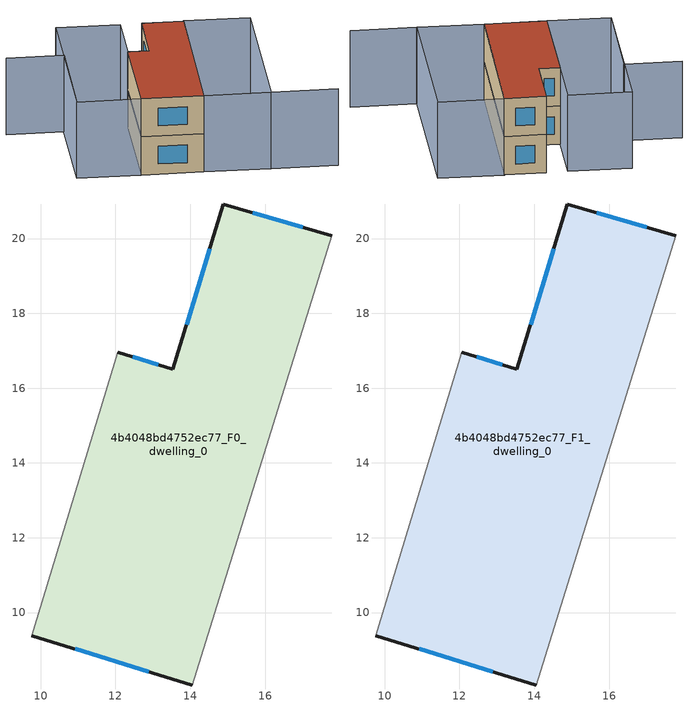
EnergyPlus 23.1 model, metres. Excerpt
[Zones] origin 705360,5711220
4b4048bd4752ec77_F0_dwelling_0
 floor ground (EU_floor_Construction): 17.79,20.07 14.05,8.06 9.76,9.38 12.06,16.96 13.54,16.5 14.89,20.92 z0
 wall outside (EU_wall_Construction): 9.76,9.38 14.05,8.06 / 17.79,20.07 14.89,20.92 13.54,16.5 12.06,16.96 z0:3
 wall adiabatic (EU_wall_Construction): 12.06,16.96 9.76,9.38 / 14.05,8.06 17.79,20.07 z0:3
 window (EU_Window_Construction): 10.92,9.03 12.9,8.42 / 13.14,16.63 12.46,16.84 / 14.52,19.73 13.9,17.7 / 17,20.3 15.67,20.7 z0.81:2.19
4b4048bd4752ec77_F1_dwelling_0
 floor to 4b4048bd4752ec77_F0_dwelling_0 (EU_floor_Construction): 17.78,20.07 14.05,8.06 9.76,9.38 12.06,16.96 13.54,16.5 14.89,20.92 z3
 wall outside (EU_wall_Construction): 9.76,9.38 14.05,8.06 / 17.79,20.07 14.89,20.92 13.54,16.5 12.06,16.96 z3:6
 wall adiabatic (EU_wall_Construction): 12.06,16.96 9.76,9.38 / 14.05,8.06 17.79,20.07 z3:6
 window (EU_Window_Construction): 10.92,9.03 12.9,8.42 / 13.14,16.63 12.46,16.84 / 14.52,19.73 13.9,17.7 / 17,20.3 15.67,20.7 z3.81:5.19
 roof outside (EU_roof_Construction): 14.05,8.06 17.79,20.07 14.89,20.92 13.54,16.5 12.06,16.96 9.76,9.38 z6
shading: 23.22,5.23 18.66,6.63 / 18.66,6.63 22.36,18.69 / 3.7,19.48 7.67,18.26 / 7.67,18.26 5.38,10.8 / 22.36,18.69 18.66,6.65 / 18.66,6.65 14.05,8.06 / 14.05,8.06 17.75,20.1 / 17.75,20.1 22.36,18.69 / 13.41,21.36 9.76,9.38 / 9.76,9.38 5.35,10.72 / 5.35,10.72 8.99,22.7 / 8.99,22.7 13.41,21.36 z0:6
[Building]
EU S2 Campaign: North Axis=0; Terrain=City; Solar Distribution=FullExterior
[Site:Location]
London: Latitude=51.5; Longitude=-0.5; Time Zone=0; Elevation=25
[SizingPeriod:WeatherFileDays]
AnnualSizingPeriod: Begin Month=1; Begin Day of Month=1; End Month=12; End Day of Month=31; Day of Week for Start Day=Monday; Use Weather File Daylight Saving Period=No; Use Weather File Rain and Snow Indicators=No
[MATERIAL]
EU_InternalMass_Material: Roughness=MediumRough; Thickness=0.1; Conductivity=1; Density=1800; Specific Heat=900; Thermal Absorptance=0.9; Solar Absorptance=0.7; Visible Absorptance=0.7
[MATERIAL:NOMASS] Roughness=MediumRough; Thermal Absorptance=0.9; Solar Absorptance=0.7; Visible Absorptance=0.7
Name | Thermal Resistance
EU_wall_NoMass | 0.555556
EU_roof_NoMass | 0.510204
EU_floor_NoMass | 1.68919
[WINDOWMATERIAL:SIMPLEGLAZINGSYSTEM]
EU_Window_SimpleGlazing: UFactor=3.96; Solar Heat Gain Coefficient=0.85; Visible Transmittance=0.85
[CONSTRUCTION]
EU_wall_Construction: EU_wall_NoMass
EU_roof_Construction: EU_roof_NoMass
EU_floor_Construction: EU_floor_NoMass
EU_Window_Construction: EU_Window_SimpleGlazing
EU_InternalMass_Construction: EU_InternalMass_Material
[ZONE] Type=1; Multiplier=1; Ceiling Height=autocalculate; Floor Area=autocalculate; Part of Total Floor Area=Yes
Name | Volume
4b4048bd4752ec77_F0_dwelling_0 | 149.158
4b4048bd4752ec77_F1_dwelling_0 | 149.156
[INTERNALMASS] Construction=EU_InternalMass_Construction; Surface Area=49.719
Name | Zone or ZoneList
4b4048bd4752ec77_F0_dwelling_0_EU_InternalMass | 4b4048bd4752ec77_F0_dwelling_0
4b4048bd4752ec77_F1_dwelling_0_EU_InternalMass | 4b4048bd4752ec77_F1_dwelling_0
[OTHEREQUIPMENT] Fuel Type=Electricity; Design Level Calculation Method=Watts/Area; Power per Zone Floor Area=1; Fraction Latent=0; Fraction Radiant=0; Fraction Lost=0; Carbon Dioxide Generation Rate=0; EndUse Subcategory=EU_Step8_InternalGains
Name | Zone or ZoneList or Space or SpaceList | Schedule
EU_Step8_InternalGain_4b4048bd4752ec77_F0_dwelling_0_f000 | 4b4048bd4752ec77_F0_dwelling_0 | EU_Step8_GainSchedule_4b4048bd4752ec77_F0_dwelling_0_f000
EU_Step8_InternalGain_4b4048bd4752ec77_F1_dwelling_0_f000 | 4b4048bd4752ec77_F1_dwelling_0 | EU_Step8_GainSchedule_4b4048bd4752ec77_F1_dwelling_0_f000
[ZONEVENTILATION:DESIGNFLOWRATE] Schedule=EU_AlwaysOn; Design Flow Rate Calculation Method=AirChanges/Hour; Air Changes per Hour=0.48; Ventilation Type=Natural; Fan Pressure Rise=0; Fan Total Efficiency=1; Constant Term Coefficient=1; Temperature Term Coefficient=0; Velocity Term Coefficient=0; Velocity Squared Term Coefficient=0; Minimum Indoor Temperature=-100; Maximum Indoor Temperature=100; Delta Temperature=-100; Minimum Outdoor Temperature=-100; Maximum Outdoor Temperature=100; Maximum Wind Speed=40
Name | Zone or ZoneList or Space or SpaceList
EU_ConstantAir_4b4048bd4752ec77_F0_dwelling_0 | 4b4048bd4752ec77_F0_dwelling_0
EU_ConstantAir_4b4048bd4752ec77_F1_dwelling_0 | 4b4048bd4752ec77_F1_dwelling_0
[HVACTEMPLATE:THERMOSTAT] Constant Heating Setpoint=20; Constant Cooling Setpoint=50
EU_HeatOnly_4b4048bd4752ec77_F0_dwelling_0; EU_HeatOnly_4b4048bd4752ec77_F1_dwelling_0
[HVACTEMPLATE:ZONE:IDEALLOADSAIRSYSTEM] System Availability Schedule=EU_AlwaysOn; Maximum Heating Supply Air Temperature=50; Minimum Cooling Supply Air Temperature=13; Maximum Heating Supply Air Humidity Ratio=0.0156; Minimum Cooling Supply Air Humidity Ratio=0.0077; Heating Limit=NoLimit; Cooling Limit=NoLimit; Heating Availability Schedule=EU_AlwaysOn; Cooling Availability Schedule=EU_CoolingOff; Dehumidification Control Type=ConstantSensibleHeatRatio; Cooling Sensible Heat Ratio=0.7; Dehumidification Setpoint=60; Humidification Control Type=None; Humidification Setpoint=30; Outdoor Air Method=None; Outdoor Air Flow Rate per Person=0.00944; Outdoor Air Flow Rate per Zone Floor Area=0; Outdoor Air Flow Rate per Zone=0; Demand Controlled Ventilation Type=None; Outdoor Air Economizer Type=NoEconomizer; Heat Recovery Type=None; Sensible Heat Recovery Effectiveness=0.7; Latent Heat Recovery Effectiveness=0.65
Name | Template Thermostat
4b4048bd4752ec77_F0_dwelling_0 | EU_HeatOnly_4b4048bd4752ec77_F0_dwelling_0
4b4048bd4752ec77_F1_dwelling_0 | EU_HeatOnly_4b4048bd4752ec77_F1_dwelling_0
[SIZING:ZONE] Zone Cooling Design Supply Air Temperature Input Method=SupplyAirTemperature; Zone Cooling Design Supply Air Temperature=13; Zone Heating Design Supply Air Temperature Input Method=SupplyAirTemperature; Zone Heating Design Supply Air Temperature=50; Zone Cooling Design Supply Air Humidity Ratio=0.008; Zone Heating Design Supply Air Humidity Ratio=0.008; Cooling Design Air Flow Method=DesignDay; Cooling Design Air Flow Rate=0; Cooling Minimum Air Flow per Zone Floor Area=0.000762; Cooling Minimum Air Flow=0; Cooling Minimum Air Flow Fraction=0.2; Heating Design Air Flow Method=DesignDay; Heating Design Air Flow Rate=0; Heating Maximum Air Flow per Zone Floor Area=0.002032; Heating Maximum Air Flow=0.141576; Heating Maximum Air Flow Fraction=0.3; Account for Dedicated Outdoor Air System=No; Dedicated Outdoor Air System Control Strategy=NeutralSupplyAir; Dedicated Outdoor Air Low Setpoint Temperature for Design=autosize; Dedicated Outdoor Air High Setpoint Temperature for Design=autosize; Zone Load Sizing Method=Sensible Load Only No Latent Load; Zone Latent Cooling Design Supply Air Humidity Ratio Input Method=HumidityRatioDifference; Zone Cooling Design Supply Air Humidity Ratio Difference=0.005; Zone Latent Heating Design Supply Air Humidity Ratio Input Method=HumidityRatioDifference; Zone Humidification Design Supply Air Humidity Ratio Difference=0.005
4b4048bd4752ec77_F0_dwelling_0; 4b4048bd4752ec77_F1_dwelling_0
[SCHEDULE:CONSTANT]
Name | Hourly Value
EU_AlwaysOn | 1
EU_CoolingOff | 0
[SCHEDULE:FILE] Column Number=1; Rows to Skip at Top=0; Number of Hours of Data=8760; Column Separator=Comma; Interpolate to Timestep=No; Minutes per Item=60; Adjust Schedule for Daylight Savings=Yes
Name | File
EU_Step8_GainSchedule_4b4048bd4752ec77_F0_dwelling_0_f000 | ../../schedules/4b4048bd4752ec77/4b4048bd4752ec77_F0_dwelling_0_f000_gain.csv
EU_Step8_GainSchedule_4b4048bd4752ec77_F1_dwelling_0_f000 | ../../schedules/4b4048bd4752ec77/4b4048bd4752ec77_F1_dwelling_0_f000_gain.csv
